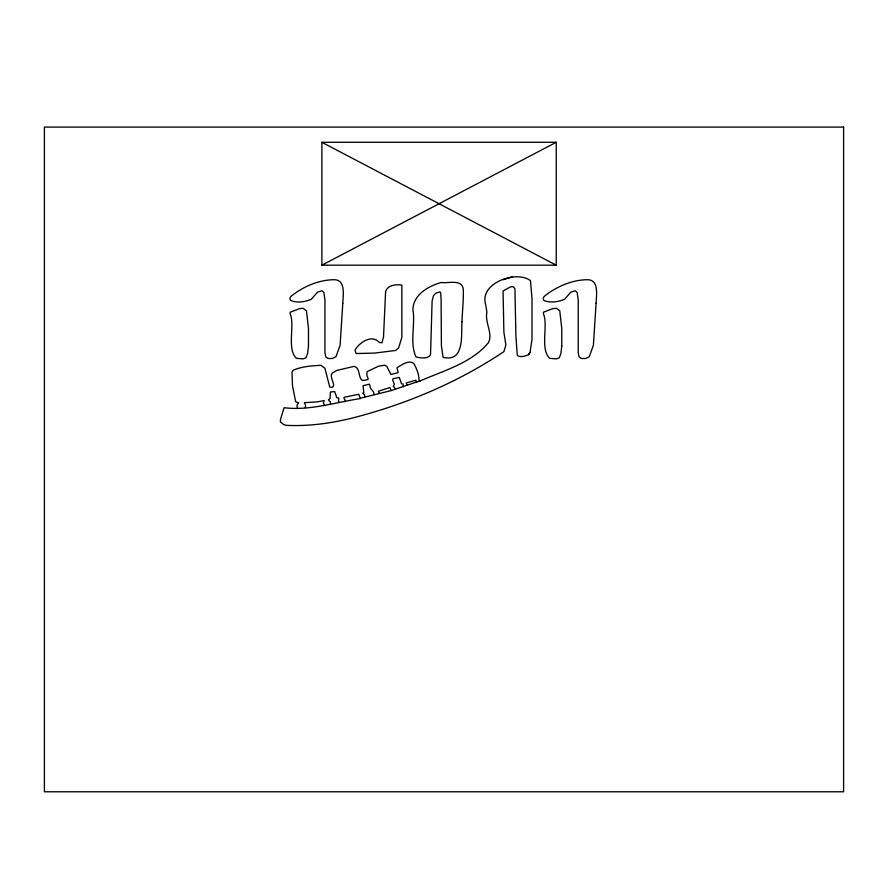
<?xml version="1.0" encoding="UTF-8"?>
<svg xmlns="http://www.w3.org/2000/svg" width="888" height="888" viewBox="0 0 888 888"><rect width="100%" height="100%" fill="white"/><g stroke="black" fill="none" stroke-linecap="round" stroke-linejoin="round"><path stroke-width="1.33" d="M345.055 401.698C346.242 399.8 342.901 398.501 344.144 397.28L358.741 394.25L360.428 398.579C335.253 402.364 309.568 410.911 284.127 407.714L280.442 419.624L280.442 421.989L283.816 424.642L286.48 425.341C308.891 426.429 331.246 423.287 352.936 417.893C406.327 404.162 457.953 382.395 503.885 351.648L505.883 344.988L503.885 332.168L503.052 290.998L509.867 287.19A4.706 4.706 0 0 1 513.697 287.024L514.929 288.877L515.906 335.919L517.282 355.511C520.723 357.842 525.097 356.055 528.549 354.701L530.036 352.414L532.012 339.227L532.012 298.202L530.436 280.608C516.516 269.974 479.098 282.861 485.658 304.506L486.924 312.188C484.515 322.289 493.206 333.244 488.433 342.668C471.661 362.903 444.644 370.274 421.367 380.43L391.075 390.609L360.206 398.257M305.317 407.681L305.561 405.261L304.34 402.675L317.294 401.887L324.231 400.555L323.387 403.096L324.653 405.439M530.025 352.447L528.549 354.701M403.096 386.902L403.108 384.049L401.465 383.716L399.289 377.422L393.018 378.743L392.74 380.208L394.35 384.26L393.24 386.546L394.594 387.412L395.171 389.177M321.889 265.179L556.232 142.291L556.232 265.179L321.889 265.179L321.889 142.291L556.232 142.291M503.307 279.698L512.287 276.889M321.889 142.291L556.232 265.179M339.216 402.464C336.841 400.655 341.147 397.28 336.807 397.769L334.698 391.586L330.414 391.974L330.07 398.479L328.405 399.922L330.325 401.742L330.469 404.062M420.324 380.974L418.958 379.909C419.158 374.858 416.605 368.287 413.764 363.492C408.913 359.54 401.498 364.957 397.036 367.754L398.124 372.649L390.931 374.481L386.713 366.178L384.571 365.19L378.366 366.256L367.033 371.706L366.866 375.18L368.165 378.754L367.965 379.487L365.035 380.242C357.154 382.517 361.571 367.565 353.99 366.389L336.829 370.418L332.101 373.215C328.593 377.567 338.794 388.589 329.759 387.124L324.941 368.298L320.923 365.301C311.621 365.812 302.053 366.455 293.44 370.107L292.03 372.005L292.474 385.592L295.682 401.731L298.623 402.908L297.38 404.417A5.339 5.339 0 0 0 297.036 406.737L297.813 408.491M416.672 382.428L415.839 380.253L406.193 382.95L407.159 385.181M374.192 394.661L373.848 393.528C374.259 390.942 369.941 389.543 370.007 386.014L369.441 384.149L363.048 385.692L363.803 392.596L362.726 393.095L364.513 394.638L364.691 396.969M391.075 390.609L390.043 387.523L378.344 391.253L379.287 393.428M461.971 321.722C461.05 334.943 464.879 362.526 443.079 357.331L441.414 345.932L441.092 299.134L440.737 293.24L439.96 291.875L435.919 293.107L433.488 295.66L432.112 300.954L430.536 354.756C427.883 359.34 420.257 357.92 416.017 356.965C409.435 342.868 415.495 324.531 412.931 309.612C413.209 294.672 428.504 286.003 441.269 282.495C447.952 283.649 461.938 278.765 463.281 289.133C463.669 300.033 462.359 310.856 461.971 321.722M342.801 303.308L340.093 345.288L335.986 356.699L332.489 358.497L328.16 358.497L325.863 356.976L324.941 352.958L324.941 299.989L323.898 292.607L322.011 290.709L317.527 292.174L311.322 299.245C304.928 301.976 296.858 303.241 290.432 300.366L289.91 298.523L290.842 296.426C302.819 286.868 317.815 280.12 333.278 279.731C346.131 278.943 343.079 295.393 342.801 303.308M385.581 291.952L383.505 337.196L381.907 342.812L379.22 342.368C371.761 333.988 359.551 342.413 355.022 349.983L356.121 353.546L374.603 353.091L395.682 350.46L398.601 347.885L401.842 337.418L401.842 285.115C396.437 284.082 386.868 285.07 385.581 291.952M596.092 303.308L593.384 345.288L589.277 356.699L585.78 358.497L581.451 358.497L579.154 356.976L578.232 352.958L578.232 299.989L577.189 292.607L575.302 290.709L570.806 292.174L564.613 299.245C558.219 301.976 550.149 303.241 543.722 300.366L543.201 298.523L544.133 296.426C556.11 286.868 571.106 280.12 586.568 279.731C599.422 278.943 596.37 295.393 596.092 303.308M308.469 345.998L307.625 353.424L305.983 357.809L303.041 358.885L296.437 358.341C286.48 349.006 295.127 325.075 290.176 313.83L290.176 312.232L299.589 308.613L303.108 308.28L306.46 310.811L308.469 328.305L308.469 345.998M561.76 345.998L560.916 353.424L559.274 357.809L556.332 358.885L549.728 358.341C539.771 349.006 548.418 325.075 543.456 313.83L543.456 312.232L552.88 308.613L556.399 308.28L559.751 310.811L561.76 328.305L561.76 345.998M843.6 127.095L44.4 127.095L44.4 791.785L843.6 791.785L843.6 127.095"/></g></svg>
